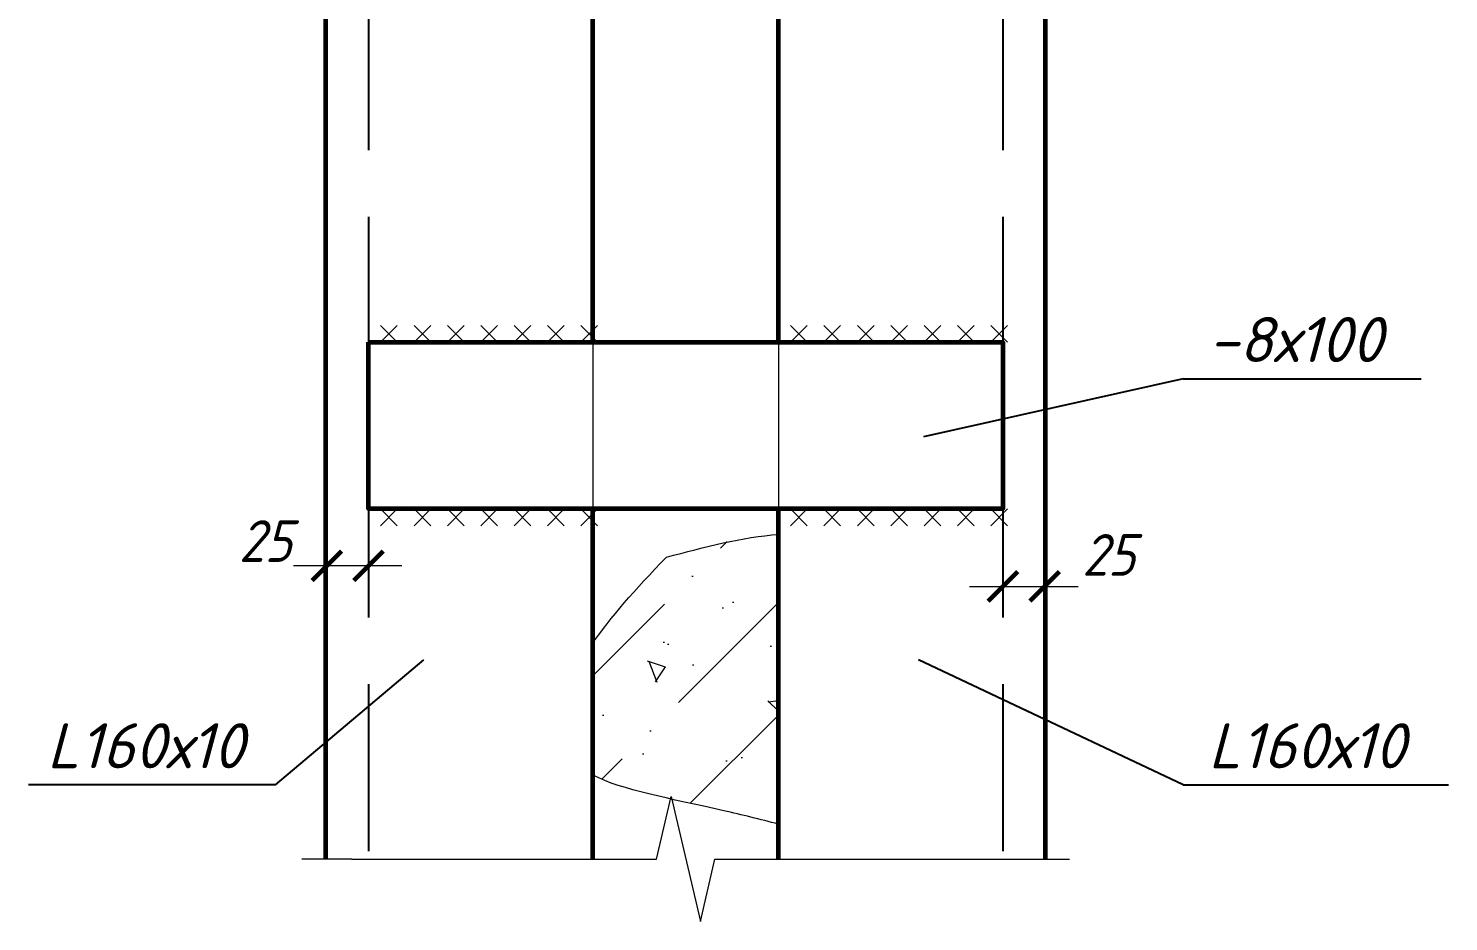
# Model space of a CAD drawing. Header units: millimetres. Extents: x 749182 to 2267578, y 70462 to 311449.
# Drawn here: x 2118110 to 2119811, y 199721 to 200791 of the extents above; entities that cross this region are included whole.
import ezdxf

# ---------------------------------------------------------------- set-up
doc = ezdxf.new("R2010")
doc.units = ezdxf.units.MM
doc.linetypes.add('GOST2.303 4', pattern=[7, 5, -2, 0])
doc.layers.get('Defpoints').update_dxf_attribs({"color": 255})
for name, color, linetype, lineweight in [('1Стены', 252, 'Continuous', 25), ('монолит', 176, 'Continuous', 50), ('Размер', 7, 'Continuous', 13), ('сварка', 156, 'Continuous', 9), ('штриховка кирпич', 42, 'Continuous', 5)]:
    doc.layers.add(name, color=color, linetype=linetype, lineweight=lineweight)
doc.layers.add('металл', color=124, linetype='Continuous')
doc.layers.add('Текст', color=7, linetype='Continuous')
doc.styles.add('GOST 2.304_new', font='isocpeur.ttf', dxfattribs={"width": 0.9, "oblique": 15})
doc.styles.add('М2', font='isocpeui.ttf')
doc.dimstyles.new('SPDS', dxfattribs={"dimscale": 25, "dimtxt": 2.5, "dimasz": 1.77, "dimexe": 1.25, "dimexo": 0.625, "dimtad": 1, "dimdec": 0, "dimrnd": 0.001, "dimtxsty": 'GOST 2.304_new', "dimblk": 'ARCHTICK', "dimcen": 2.5, "dimdle": 2, "dimclrt": 256, "dimazin": 2, "dimtfac": 0.75, "dimtdec": 0, "dimtmove": 1, "dimatfit": 3, "dimfxl": 0, "dimtolj": 1, "dimlwd": 9, "dimlwe": 9, "dimarcsym": 0})

# ---------------------------------------------------------------- blocks, each defined once
blk = doc.blocks.new('_ArchTick')
at = {"color": 0, "linetype": 'ByBlock', "const_width": 0.15}
blk.add_lwpolyline([(-0.5, -0.5), (0.5, 0.5)], dxfattribs=at)
blk = doc.blocks.new('*D748')
at = {"layer": 'Defpoints', "color": 0, "ltscale": 20, "transparency": 16777216}
for p in [(41864087.12624233, 1513188.584916337), (41864112.12624234, 1513143.584916337), (41864087.12624233, 1513109.513715772)]:
    blk.add_point(p, dxfattribs=at)
at = {"layer": 'Размер', "color": 0, "lineweight": 9, "ltscale": 20, "transparency": 16777216}
for p, q in [((41864087.12624233, 1513182.334916337), (41864087.12624233, 1513097.013715772)), ((41864112.12624234, 1513137.334916337), (41864112.12624234, 1513097.013715772)), ((41864132.12624234, 1513109.513715772), (41864067.12624233, 1513109.513715772))]:
    blk.add_line(p, q, dxfattribs=at)
at = {"layer": 'Размер', "color": 0, "lineweight": 9, "ltscale": 20, "transparency": 16777216, "xscale": 17.7, "yscale": 17.7, "zscale": 17.7, "rotation": 180}
blk.add_blockref('_ArchTick', (41864087.12624233, 1513109.513715772), dxfattribs=at)
at = {"layer": 'Размер', "color": 0, "lineweight": 9, "ltscale": 20, "transparency": 16777216, "xscale": 17.7, "yscale": 17.7, "zscale": 17.7}
blk.add_blockref('_ArchTick', (41864112.12624234, 1513109.513715772), dxfattribs=at)
at = {"layer": 'Размер', "ltscale": 20, "transparency": 16777216, "insert": (41864050.19848385, 1513124.359968943), "char_height": 25, "attachment_point": 5, "style": 'GOST 2.304_new'}
blk.add_mtext('\\A1;25', dxfattribs=at)
blk = doc.blocks.new('*D749')
at = {"layer": 'Defpoints', "color": 0, "ltscale": 20, "transparency": 16777216}
for p in [(41864517.12624235, 1513188.584916337), (41864492.12624235, 1513143.584916337), (41864517.12624235, 1513097.198722353)]:
    blk.add_point(p, dxfattribs=at)
at = {"layer": 'Размер', "color": 0, "lineweight": 9, "ltscale": 20, "transparency": 16777216}
for p, q in [((41864517.12624235, 1513182.334916337), (41864517.12624235, 1513084.698722353)), ((41864492.12624235, 1513137.334916337), (41864492.12624235, 1513084.698722353)), ((41864472.12624235, 1513097.198722353), (41864537.12624235, 1513097.198722353))]:
    blk.add_line(p, q, dxfattribs=at)
at = {"layer": 'Размер', "color": 0, "lineweight": 9, "ltscale": 20, "transparency": 16777216, "xscale": 17.7, "yscale": 17.7, "zscale": 17.7, "rotation": 180}
blk.add_blockref('_ArchTick', (41864492.12624235, 1513097.198722353), dxfattribs=at)
at = {"layer": 'Размер', "color": 0, "lineweight": 9, "ltscale": 20, "transparency": 16777216, "xscale": 17.7, "yscale": 17.7, "zscale": 17.7}
blk.add_blockref('_ArchTick', (41864517.12624235, 1513097.198722353), dxfattribs=at)
at = {"layer": 'Размер', "ltscale": 20, "transparency": 16777216, "insert": (41864555.42136256, 1513116.075114235), "char_height": 25, "attachment_point": 5, "style": 'GOST 2.304_new'}
blk.add_mtext('\\A1;25', dxfattribs=at)
blk = doc.blocks.new('A$C2cf8d1dc')
at = {"layer": 'Размер', "ltscale": 20}
h = blk.add_hatch(dxfattribs=at)
h.set_pattern_fill('AR-CONC', color=0, scale=0.7, angle=90)
h.set_pattern_definition([(140, (-188119.6925682724, 233958.0311009414), (11.15735987723217, 127.5292682972028), [13.335, -146.685]), (85.00000000000001, (-188119.6925682724, 233958.0311009414), (-133.7397916673246, -24.67039499747853), [10.668, -117.348408919]), (190.4514447, (-188118.7627908215, 233968.6585058414), (-122.5824263385366, 102.8588729632473), [11.33300616, -124.66317122]), (136.1842, (-188155.2525682747, 233958.0311009414), (29.42962955290901, 189.7553286244909), [20.00249999999994, -220.0274999999995]), (186.63555761, (-188152.800118275, 233973.8440309414), (-173.1982872184051, 166.1828938360521), [16.999516198, -186.994925712]), (81.18415117, (-188155.2525682747, 233958.0311009414), (-173.1982872098728, 166.1828938454839), [16.001976949, -176.021812344]), (111, (-188146.3625682741, 233975.8111009414), (71.58563873096132, 106.1300738883927), [13.335, -146.685]), (56.00000000000004, (-188146.3625682741, 233975.8111009414), (-128.9315762856235, 43.26141984335295), [10.668, -117.348]), (161.451445, (-188140.3970983401, 233984.6552737614), (-57.34593822013366, 149.3914934951013), [11.33300616, -124.66295632]), (127.5, (-188119.6925682724, 233958.0311009414), (-59.18852721120717, 2.162022275414275), [0, -115.9256, 0, -119.126, 0, -117.7925]), (97.49999999999993, (-188119.6925682724, 233958.0311009414), (-70.12640237268366, 46.77376375721403), [0, -67.91959999999999, 0, -113.2586, 0, -44.8945]), (57.49999999999999, (-188119.6925682724, 233918.3817009414), (4.010120794871416, 94.91341661680997), [0, -44.44999999999987, 0, -138.6839999999995, 0, -184.0229999999995]), (47.5, (-188119.6925682724, 233900.6017009413), (-17.79854372333311, 103.6904269702126), [0, -57.785, 0, -92.1004, 0, -130.683])])
h.paths.add_polyline_path([(610.3399537727237, 63.21817316766828), (610.1008930802345, 63.29789525130764), (609.8589298203588, 63.3737161278259)])
h.paths.add_polyline_path([(613.0110726356506, 62.26687310240231), (612.7652738317847, 62.35906022950076), (613.2550129964948, 62.17017748625949)])
h.paths.add_polyline_path([(612.0350750312209, 62.63292201329023), (611.7907428368926, 62.71943104825914), (612.2772140204906, 62.54210758255795)])
h.paths.add_polyline_path([(613.9939764365554, 61.8772594104521), (613.7465222626925, 61.9753478479106), (614.2398923411965, 61.77445981092751)])
h.paths.add_polyline_path([(611.0652564838529, 62.97629888984375), (610.8222034499049, 63.05735233682208), (611.3057695478201, 62.89114213199355)])
h.paths.add_polyline_path([(498.2649074718356, 168.5954336919822), (498.2649074718356, 96.50651576952077), (498.5110264196992, 96.27859356161207), (499.0845967233181, 95.75957270921208), (499.6650130227208, 95.24621569458395), (500.2521530166268, 94.73849667888135), (500.8458944633603, 94.23638982488774), (501.4461151063442, 93.73986929492094), (502.0526926741004, 93.24890925106592), (502.6655049175024, 92.76348385540769), (503.2844295427203, 92.28356727049686), (503.9093443229795, 91.8091336581856), (504.5401269644499, 91.34015718032606), (505.1766552105546, 90.87661199946888), (505.8188068047166, 90.41847227793187), (506.4664594978094, 89.9657121784985), (507.1194910034537, 89.51830586232245), (507.7777790650725, 89.07622749218717), (508.4412014260888, 88.63945122947916), (509.1096358150244, 88.20795123744756), (509.7829599827528, 87.78170167771168), (510.4610516428947, 87.36067671282217), (511.1437885612249, 86.94485050486401), (511.8310484588146, 86.53419721592218), (512.5227090641856, 86.12869100808166), (513.2186481356621, 85.7283060438931), (513.9187433868647, 85.33301648474298), (514.6228725537658, 84.94279649364762), (515.3309134021401, 84.55762023245916), (516.0427436605096, 84.17746186396107), (516.7582410499454, 83.80229554953985), (517.4772833138704, 83.43209545174614), (518.1997481957078, 83.06683573313057), (518.9255134090781, 82.70649055484682), (519.6544567272067, 82.35103408037685), (520.3864558637142, 82.00044047133997), (521.1213885620236, 81.65468388982117), (521.8591325581074, 81.31373849743977), (522.5995655879378, 80.97757845791057), (523.3425653874874, 80.64617793192156), (524.0880096927285, 80.31951108248904), (524.8357762470841, 79.99755207169801), (525.5857427790761, 79.68027506163344), (526.3377870321274, 79.36765421461314), (527.0917867571115, 79.05966369295493), (527.8476196601987, 78.75627765851095), (528.6051634848118, 78.45747027359903), (529.3642959967256, 78.16321570030414), (530.1248948946595, 77.87348810117692), (530.8868379369378, 77.58826163830236), (531.6500028669834, 77.30751047329977), (532.414267398417, 77.03120876895264), (533.1795092970133, 76.75933068804443), (533.9456062689424, 76.49185039149597), (534.7124360874295, 76.22874204209074), (535.4798764511943, 75.96997980237938), (536.2478051111102, 75.71553783398122), (537.0160998255014, 75.46539029921405), (537.7846383005381, 75.2195113603957), (538.5532982870936, 74.97787518007681), (539.3219575211406, 74.74045591964386), (540.0904937461019, 74.50722774188034), (540.8587846830487, 74.27816480910406), (541.6267080828547, 74.05324128270149), (542.3941416740417, 73.83243132592179), (543.1609632000327, 73.6157090999186), (543.9270503968, 73.40304876770824), (544.6922810003161, 73.19442449160852), (545.4565327391028, 72.98981043277308), (546.2196833714843, 72.78918075421825), (546.9816106110811, 72.592509618029), (547.7421922013164, 72.39977118629031), (548.501305885613, 72.21093962155282), (549.2588294073939, 72.02598908520304), (550.0146404877305, 71.84489374049008), (550.7686168551445, 71.66762774833478), (551.5206362828612, 71.49416527198628), (552.2705764770508, 71.32448047352955), (553.0183151736856, 71.15854751458392), (553.7637301385403, 70.99634055839851), (554.506699077785, 70.83783376566134), (555.2470997497439, 70.68300129985437), (555.9848098829389, 70.53181732259691), (556.719707198441, 70.38425599620678), (557.451669447124, 70.24029148300178), (558.1805743798614, 70.09989794483408), (558.9062997177243, 69.96304954402149), (559.6287232041359, 69.82972044334747), (560.3477225676179, 69.69988480419852), (561.0631755515933, 69.57351678912528), (561.7749598920345, 69.45059056021273), (562.4829533174634, 69.33108027954586), (563.187033586204, 69.2149601096753), (563.8870784118772, 69.10220421291888), (564.5829655453563, 68.9927867508959), (565.2745727151632, 68.88668188638985), (565.9617776721716, 68.78386378078721), (566.6444581225514, 68.68430659733713), (567.3224918395281, 68.58798449742608), (567.9957565516233, 68.49487164360471), (568.6641299724579, 68.40494219795801), (569.327489875257, 68.31817032257095), (569.9857139587402, 68.23453017999418), (570.6386799886823, 68.15399593207985), (571.286265693605, 68.0765417413786), (571.9283581674099, 68.00213800161146), (572.5649640634656, 67.93070703558624), (573.1961724385619, 67.86213799775578), (573.8220740556717, 67.79631938389502), (574.442759603262, 67.73313969001174), (575.0583198592067, 67.67248741118237), (575.6688455119729, 67.61425104457885), (576.2744273170829, 67.55831908574328), (576.8751559853554, 67.50458002998494), (577.4711222499609, 67.45292237377726), (578.06241684407, 67.40323461266235), (578.6491305008531, 67.35540524264798), (579.2313539460301, 67.30932276044041), (579.8091778978705, 67.26487566065043), (580.3826931044459, 67.22195243975148), (580.9519902765751, 67.1804415944498), (581.5171601548791, 67.14023161912337), (582.0782934650779, 67.1012110109441), (582.6354809328914, 67.06326826522127), (583.1888132914901, 67.02629187842831), (583.7383812740445, 66.99017034564167), (584.284275598824, 66.95479216333479), (584.8265870064497, 66.92004582728259), (585.3654062151909, 66.88581983349286), (585.9008239582181, 66.8520026775077), (586.4329309687018, 66.8184828562662), (586.9618179649115, 66.78514886414632), (587.487575687468, 66.75188919808716), (588.010294854641, 66.71859235386364), (588.5300662070513, 66.68514682748355), (589.0469804629683, 66.65144111448899), (589.5611283704638, 66.61736371112056), (590.0726006403565, 66.5828031131532), (590.5814879909158, 66.54764781636186), (591.0878811851144, 66.51178631698713), (591.59187091887, 66.47510711057112), (592.0935479402542, 66.43749869335443), (592.593002974987, 66.398849561112), (593.0903267487884, 66.35904820961878), (593.5856099948287, 66.31798313511536), (594.078943438828, 66.27554283314385), (594.5704178065062, 66.23161579994485), (595.0601238235831, 66.18609053152613), (595.5481522455812, 66.13885552342981), (596.0345937684178, 66.08979927143082), (596.5195391401649, 66.03881027223542), (597.0030790790915, 65.98577702068724), (597.4853043332696, 65.93058801349252), (597.9663056060672, 65.87313174642622), (598.4461736381054, 65.81329671526328), (598.9249991700053, 65.75097141577862), (599.4028729051352, 65.68604434444569), (599.8798855990171, 65.61840399634093), (600.3561279550195, 65.5479388681706), (600.8316907286644, 65.47453745547682), (601.3066646307707, 65.39808825403452), (601.7811403945088, 65.3184797600843), (602.2552087530494, 65.23560046963394), (602.7289604395628, 65.1493388779927), (603.2024861648679, 65.05958348163404), (603.6758766695857, 64.96622277610004), (604.1492226794362, 64.86914525786415), (604.6226149275899, 64.76823942223564), (605.0961441546679, 64.66339376522228), (605.5699010640383, 64.55449678283185), (606.0439763963223, 64.44143697107211), (606.5184608921409, 64.324102825718), (606.9934452548623, 64.20238284324296), (607.4690202400088, 64.07616551872343), (607.9452765509486, 63.94533934863284), (608.4223049506545, 63.80979282828048), (608.9001961424947, 63.6694144543726), (609.3790408521891, 63.52409272221848), (609.4649074524641, 63.49718581698835), (609.4649074599147, 221.6937439187896), (608.544957742095, 221.5889832242392), (607.4520956203341, 221.4605351607315), (606.3628964573145, 221.3285062131472), (605.2773767411709, 221.1928969528526), (604.1955528780818, 221.0537079498172), (603.1174413636327, 220.9109397747088), (602.0430586487055, 220.7645929977298), (600.9724211618304, 220.614668189548), (599.9055453911424, 220.4611659203656), (598.8424477800727, 220.304086760385), (597.7831447795033, 220.1434312805068), (596.7276528477669, 219.9792000507005), (595.6759884431958, 219.8113936416339), (594.6281680166721, 219.6400126237422), (593.5842080339789, 219.4650575674605), (592.5441249459982, 219.2865290429909), (591.5079352110624, 219.1044276207685), (590.4756552651525, 218.9187538714614), (589.4473015964031, 218.729508364806), (588.4228906407952, 218.5366916724015), (587.4024388492107, 218.340304363519), (586.3859627023339, 218.1403470092919), (585.373478628695, 217.9368201796897), (584.3650030866265, 217.7297244453803), (583.3605525493622, 217.5190603767987), (582.3601434677839, 217.3048285439145), (581.3637922927737, 217.0870295178611), (580.3715154826641, 216.865663868608), (579.383329488337, 216.6407321665902), (578.3992507681251, 216.4122349822428), (577.4192957729101, 216.1801728857681), (576.4434809684753, 215.9445464480668), (575.4718228131533, 215.7053562393412), (574.5043377503753, 215.4626028295606), (573.5410422384739, 215.2162867900915), (572.5819527432323, 214.9664086904377), (571.6270857080817, 214.7129691014998), (570.676457606256, 214.4559685932472), (569.7300848737359, 214.1954077370465), (568.7879839614034, 213.9312871019356), (567.8501713499427, 213.663607259281), (566.9166634827852, 213.3923687795177), (565.9874768182635, 213.1175722326152), (565.0626278147101, 212.8392181890085), (564.1421329155564, 212.5573072195984), (563.2260085791349, 212.2718398943543), (562.3142712712288, 211.9828167837113), (561.4069374501705, 211.6902384581044), (560.5040235519409, 211.3941054879688), (559.6055460497737, 211.0944184442051), (558.7115213945508, 210.7911778963171), (557.8219660595059, 210.4843844156712), (556.9368964508176, 210.1740385717712), (556.0563290789723, 209.8601409355178), (555.1802803725004, 209.5426920773461), (554.3087667897344, 209.2216925676912), (553.4418047890067, 208.8971429765224), (552.57941082865, 208.5690438747406), (551.7216013595462, 208.2373958327807), (550.8683928325772, 207.9021994206123), (550.0198017284274, 207.563455209136), (549.1758444681764, 207.2211637683213), (548.3365375325084, 206.875325668836), (547.5018973648548, 206.5259414813481), (546.6719404309988, 206.173011775827), (545.8466831818223, 205.8165371227078), (545.0261420682073, 205.4565180926584), (544.2103335484862, 205.092955255881), (543.3992740884423, 204.725849182345), (542.5929801240563, 204.3552004438825), (541.7914681360126, 203.9810096095316), (540.9947545677423, 203.6032772501931), (540.2028558626771, 203.2220039363019), (539.4157884865999, 202.8371902382933), (538.6335689052939, 202.4488367266022), (537.8562135621905, 202.0569439711981), (537.0837389305234, 201.6615125432145), (536.3161614313722, 201.2625430128537), (535.5534975603223, 200.8600359498523), (534.795763745904, 200.4539919253439), (534.0429764539003, 200.0444115097634), (533.2951521351933, 199.6312952730805), (532.5523072555661, 199.2146437861957), (531.81445825845, 198.7944576190785), (531.0816216096282, 198.3707373421639), (530.3538137599826, 197.9434835263528), (529.6310511603951, 197.5126967411488), (528.9133502840996, 197.0783775579184), (528.2007275745273, 196.6405265468638), (527.4931994825602, 196.1991442779545), (526.7907824739814, 195.7542313220911), (526.0934929996729, 195.3057882492431), (525.4013475105166, 194.8538156300783), (524.7143624797463, 194.3983140352648), (524.0325543433428, 193.939284034539), (523.3559395670891, 193.4767261990346), (522.6845346018672, 193.010641098721), (522.0183559134603, 192.5410293040331), (521.3574199452996, 192.0678913856391), (520.701743170619, 191.5912279135082), (520.0513420179486, 191.1110394585412), (519.4062329605222, 190.6273265909404), (518.7664324566722, 190.1400898809079), (518.1319569572806, 189.6493298993446), (517.50282292068, 189.1550472164527), (516.8790467977524, 188.6572424022015), (516.2606450542808, 188.1559160274919), (515.647634126246, 187.6510686627589), (515.0400304868817, 187.1427008779719), (514.43785058707, 186.6308132442646), (513.8411108851433, 186.1154063313734), (513.2498278394341, 185.5964807099663), (512.664017893374, 185.0740369507112), (512.0836975052953, 184.5480756233446), (511.5088831484318, 184.0185972990002), (510.9395912662148, 183.4856025476474), (510.3758383020759, 182.9490919397213), (509.8176407366991, 182.4090660461225), (509.2650150060654, 181.8655254370533), (508.7179775759578, 181.3184706822503), (508.1765449047089, 180.7679023526143), (507.64073343575, 180.213821019046), (507.1105596274137, 179.6562272510491), (506.5860399454832, 179.0951216195244), (506.0671908482909, 178.5305046951398), (505.5540287792683, 177.9623770476319), (505.0465701967478, 177.3907392481342), (504.544831559062, 176.8155918666162), (504.0488293170929, 176.2369354737457), (503.5585799366236, 175.6547706394922), (503.074099868536, 175.0690979347564), (502.5954055637121, 174.4799179295078), (502.1225134804845, 173.8872311948799), (501.6554400846362, 173.2910383001436), (501.1942018195987, 172.6913398168981), (500.7388151437044, 172.0881363148801), (500.289296515286, 171.4814283642918), (499.8456623926759, 170.8712165362667), (499.4079292267561, 170.2575014007743), (498.9761134758592, 169.6402835282497), (498.550231590867, 169.0195634891279)])
at = {"layer": 'штриховка кирпич', "ltscale": 20}
h = blk.add_hatch(dxfattribs=at)
h.set_pattern_fill('ANSI36', color=0, scale=15)
h.set_pattern_definition([(45, (-772932.2080304101, 352022.5086300862), (25.25697034050701, 92.60889124852565), [119.0625, -23.8125, 0, -23.8125])])
h.paths.add_polyline_path([(734.6410828977823, 13.6907090479508), (734.6751643046737, 13.305971351685), (734.6878018379211, 13.95907715614885)])
h.paths.add_polyline_path([(661.2480942159891, 42.15925835235976), (661.0706791654229, 42.22489078971557), (661.2480942159891, 42.15808593574911)])
h.paths.add_polyline_path([(498.2649074718356, 166.9498213173356), (498.2649074718356, 87.74713376839645), (499.670636408031, 87.03796368744224), (501.2992329895496, 86.26472659246065), (502.9789303764701, 85.51256360136904), (504.708935379982, 84.78036202094518), (506.4884547665715, 84.06700915866531), (508.3166953623295, 83.37139231339097), (510.1928639635444, 82.69239879329689), (512.1161673516035, 82.02891590166837), (514.0858123525977, 81.37983094505034), (516.1010057330132, 80.74403123161756), (518.1609543114901, 80.12040406255983), (520.2648648768663, 79.50783674255945), (522.4119442328811, 78.90521657676436), (524.6013991832733, 78.31143087148666), (526.832436516881, 77.7253669325728), (529.1042630448937, 77.14591206121258), (531.4160855337977, 76.57195356977172), (533.7671108320355, 76.00237875361927), (536.1565456986427, 75.43607492838055), (538.5835969597101, 74.87192938500084), (541.0474713668227, 74.30882944888435), (543.5473757535219, 73.74566240422428), (546.0825169533491, 73.1813155671116), (548.6521016731858, 72.6146762422286), (551.2553368061781, 72.04463173006661), (553.8914290964603, 71.47006934019737), (556.5595853477716, 70.88987637567334), (559.2590123713017, 70.30294014210813), (561.9889169633389, 69.70814794418402), (564.74850589782, 69.10438708891161), (567.5369860231876, 68.49054487259127), (570.3535641133785, 67.86550861154683), (573.19744694978, 67.22816560673527), (576.0678413286805, 66.57740316540003), (578.9638437777758, 65.91221302957274), (581.8836152777076, 65.23247268772684), (584.8248454630375, 64.53850600798614), (587.7852202728391, 63.83064026781358), (590.7624257057905, 63.10920274443924), (593.7541477531195, 62.37452070764266), (596.7580723613501, 61.62692144163884), (599.7718855217099, 60.86673223203979), (602.7932732626796, 60.09428033418953), (605.8199215233326, 59.30989303416573), (608.849516287446, 58.51389761455357), (609.4649074599147, 58.34995258552954), (609.4649074599147, 229.6611139164306), (608.572263635695, 229.6872713568155), (607.6449474692345, 229.709145979723), (606.7148455232382, 229.7257710327394), (605.7819790095091, 229.7371135214344), (604.8463691622019, 229.7431404513773), (603.9080372229218, 229.7438188276719), (602.9670043885708, 229.739115655655), (602.023291900754, 229.7289979408961), (601.0769209861755, 229.7134326889645), (600.127912864089, 229.6923869042657), (599.1762887686491, 229.6658275930677), (598.2220699042082, 229.633721760707), (597.2652775272727, 229.5960364122875), (596.3059328347445, 229.5527385531459), (595.3440570831299, 229.5037951888517), (594.3796714618802, 229.4491733245086), (593.4127972275019, 229.3888399654534), (592.4434555917978, 229.3227621174883), (591.4716677814722, 229.2509067854844), (590.4974550157785, 229.173240975244), (589.5208385288715, 229.0897316914052), (588.5418395474553, 229.0003459404688), (587.560479298234, 228.9050507263746), (586.5767790004611, 228.8038130558562), (585.5907598808408, 228.6965999335516), (584.6024431735277, 228.5833783650305), (583.6118500903249, 228.4641153553966), (582.6190018579364, 228.3387779102195), (581.6239197254181, 228.2073330348358), (580.6266248896718, 228.0697477345821), (579.6271385923028, 227.9259890147951), (578.6254820600152, 227.7760238810442), (577.621676504612, 227.6198193382006), (576.6157431453466, 227.4573423922993), (575.6077032461762, 227.2885600482114), (574.597577996552, 227.1134393117391), (573.5853886380792, 226.9319471877534), (572.5711563974619, 226.7440506820567), (571.5549024939537, 226.5497167992871), (570.5366481393576, 226.3489125457127), (569.5164145901799, 226.1416049259715), (568.4942230582237, 225.9277609458659), (567.4700947627425, 225.7073476104997), (566.4440509453416, 225.4803319259081), (565.4161128029227, 225.2466808964964), (564.3863015919924, 225.0063615280669), (563.3546385243535, 224.7593408259563), (562.3211448267102, 224.5055857955012), (561.2858417108655, 224.245063442504), (560.2487504184246, 223.97774077137), (559.2098921909928, 223.7035847886), (558.169288225472, 223.4225624983665), (557.1269597560167, 223.1346409069374), (556.0829280093312, 222.8397870191839), (555.0372142270207, 222.5379678406753), (553.9898396059871, 222.229150377214), (552.9408253878355, 221.9133016332053), (551.890192784369, 221.59038861515), (550.8379630446434, 221.2603783272207), (549.7841573953629, 220.9232377752196), (548.7287970334291, 220.5789339647163), (547.6719032078981, 220.2274339012802), (546.6134971231222, 219.8687045897823), (545.5536000281572, 219.5027130360249), (544.4922331348062, 219.1294262448791), (543.4294176772237, 218.7488112219144), (542.3651748821139, 218.3608349727001), (539.0741864740849, 214.994636882795), (535.8767830505967, 211.6776732951403), (532.7723572179675, 208.409640267957), (529.7603016719222, 205.1902339339722), (526.8400091007352, 202.0191504287068), (524.0108720883727, 198.8960858285427), (521.2722833454609, 195.8207362261601), (518.6236355230212, 192.7927977482323), (516.0643212869763, 189.8119665205013), (513.5937332734466, 186.8779386107344), (511.2112641707063, 183.9904101530556), (508.9163066074252, 181.1490772438701), (506.708253249526, 178.3536359712016), (504.5864967852831, 175.6037824838422), (502.5504298359156, 172.8992128812242), (500.5994450896978, 170.2396232401952), (498.7329351902008, 167.6247096823063)])
at = {"layer": '1Стены', "color": 0, "linetype": 'GOST2.303 4', "lineweight": 13, "ltscale": 20}
for p, q in [((498.2649074718356, 347.2291475457605), (498.2649074718356, 247.2291475429665)), ((609.4649074599147, 347.2291475457605), (609.4649074599147, 247.2291475429665))]:
    blk.add_line(p, q, dxfattribs=at)
at = {"layer": 'металл', "color": 0, "linetype": 'Continuous', "lineweight": 60, "ltscale": 100}
for p, q in [((338.2649074718356, 37.5), (338.2649074718356, 682.2291475434322)), ((769.4649074599147, 37.5), (769.4649074599147, 682.2291475434322)), ((498.2649074718356, 347.2291475457605), (498.2649074718356, 557.229147543665)), ((609.4649074599147, 347.2291475457605), (609.4649074599147, 557.229147543665)), ((498.2649074718356, 37.5), (498.2649074718356, 247.2291475429665)), ((609.4649074599147, 37.5), (609.4649074599147, 247.2291475429665))]:
    blk.add_line(p, q, dxfattribs=at)
blk.add_lwpolyline([(363.8649074584246, 347.2291475457605), (743.8649074658751, 347.2291475457605), (743.8649074658751, 247.2291475429665), (363.8649074584246, 247.2291475429665)], close=True, dxfattribs=at)
at = {"layer": 'монолит', "color": 0, "linetype": 'GOST2.303 4', "lineweight": 25, "ltscale": 20}
for p, q in [((363.8649074547793, 702.2291475434342), (363.8649074658751, 37.5)), ((743.8649074695737, 702.2291475438972), (743.8649074658751, 37.5))]:
    blk.add_line(p, q, dxfattribs=at)
at = {"layer": 'сварка', "color": 0, "linetype": 'Continuous', "ltscale": 5}
for p, q in [((371.0649074688554, 347.2291475457605), (381.0649074688554, 357.2291475457605)), ((381.0649074688554, 347.2291475457605), (371.0649074688554, 357.2291475457605)), ((391.0649074688554, 347.2291475457605), (401.0649074688554, 357.2291475457605)), ((401.0649074688554, 347.2291475457605), (391.0649074688554, 357.2291475457605)), ((411.0649074688554, 347.2291475457605), (421.0649074688554, 357.2291475457605)), ((421.0649074688554, 347.2291475457605), (411.0649074688554, 357.2291475457605)), ((431.0649074688554, 347.2291475457605), (441.0649074688554, 357.2291475457605)), ((441.0649074688554, 347.2291475457605), (431.0649074688554, 357.2291475457605)), ((451.0649074688554, 347.2291475457605), (461.0649074688554, 357.2291475457605)), ((461.0649074688554, 347.2291475457605), (451.0649074688554, 357.2291475457605)), ((471.0649074688554, 347.2291475457605), (481.0649074688554, 357.2291475457605)), ((481.0649074688554, 347.2291475457605), (471.0649074688554, 357.2291475457605)), ((491.0649074688554, 347.2291475457605), (501.0649074688554, 357.2291475457605)), ((501.0649074688554, 347.2291475457605), (491.0649074688554, 357.2291475457605)), ((616.6649074703455, 347.2291475457605), (626.6649074703455, 357.2291475457605)), ((626.6649074703455, 347.2291475457605), (616.6649074703455, 357.2291475457605)), ((636.6649074703455, 347.2291475457605), (646.6649074703455, 357.2291475457605)), ((646.6649074703455, 347.2291475457605), (636.6649074703455, 357.2291475457605)), ((656.6649074703455, 347.2291475457605), (666.6649074703455, 357.2291475457605)), ((666.6649074703455, 347.2291475457605), (656.6649074703455, 357.2291475457605)), ((676.6649074703455, 347.2291475457605), (686.6649074703455, 357.2291475457605)), ((686.6649074703455, 347.2291475457605), (676.6649074703455, 357.2291475457605)), ((696.6649074703455, 347.2291475457605), (706.6649074703455, 357.2291475457605)), ((706.6649074703455, 347.2291475457605), (696.6649074703455, 357.2291475457605)), ((716.6649074703455, 347.2291475457605), (726.6649074703455, 357.2291475457605)), ((726.6649074703455, 347.2291475457605), (716.6649074703455, 357.2291475457605)), ((736.6649074703455, 347.2291475457605), (746.6649074703455, 357.2291475457605)), ((746.6649074703455, 347.2291475457605), (736.6649074703455, 357.2291475457605)), ((363.8649074584246, 347.2291475457605), (428.2649074718356, 347.2291475457605)), ((609.4649074599147, 347.2291475457605), (673.8649074733257, 347.2291475457605)), ((363.8649074584246, 247.2291475429665), (428.2649074718356, 247.2291475429665)), ((371.0649074688554, 247.2291475429665), (381.0649074688554, 237.2291475429665)), ((381.0649074688554, 247.2291475429665), (371.0649074688554, 237.2291475429665)), ((391.0649074688554, 247.2291475429665), (401.0649074688554, 237.2291475429665)), ((401.0649074688554, 247.2291475429665), (391.0649074688554, 237.2291475429665)), ((411.0649074688554, 247.2291475429665), (421.0649074688554, 237.2291475429665)), ((421.0649074688554, 247.2291475429665), (411.0649074688554, 237.2291475429665)), ((431.0649074688554, 247.2291475429665), (441.0649074688554, 237.2291475429665)), ((441.0649074688554, 247.2291475429665), (431.0649074688554, 237.2291475429665)), ((451.0649074688554, 247.2291475429665), (461.0649074688554, 237.2291475429665)), ((461.0649074688554, 247.2291475429665), (451.0649074688554, 237.2291475429665)), ((471.0649074688554, 247.2291475429665), (481.0649074688554, 237.2291475429665)), ((481.0649074688554, 247.2291475429665), (471.0649074688554, 237.2291475429665)), ((491.0649074688554, 247.2291475429665), (501.0649074688554, 237.2291475429665)), ((501.0649074688554, 247.2291475429665), (491.0649074688554, 237.2291475429665)), ((609.4649074599147, 247.2291475429665), (673.8649074733257, 247.2291475429665)), ((616.6649074703455, 247.2291475429665), (626.6649074703455, 237.2291475429665)), ((626.6649074703455, 247.2291475429665), (616.6649074703455, 237.2291475429665)), ((636.6649074703455, 247.2291475429665), (646.6649074703455, 237.2291475429665)), ((646.6649074703455, 247.2291475429665), (636.6649074703455, 237.2291475429665)), ((656.6649074703455, 247.2291475429665), (666.6649074703455, 237.2291475429665)), ((666.6649074703455, 247.2291475429665), (656.6649074703455, 237.2291475429665)), ((676.6649074703455, 247.2291475429665), (686.6649074703455, 237.2291475429665)), ((686.6649074703455, 247.2291475429665), (676.6649074703455, 237.2291475429665)), ((696.6649074703455, 247.2291475429665), (706.6649074703455, 237.2291475429665)), ((706.6649074703455, 247.2291475429665), (696.6649074703455, 237.2291475429665)), ((716.6649074703455, 247.2291475429665), (726.6649074703455, 237.2291475429665)), ((726.6649074703455, 247.2291475429665), (716.6649074703455, 237.2291475429665)), ((736.6649074703455, 247.2291475429665), (746.6649074703455, 237.2291475429665)), ((746.6649074703455, 247.2291475429665), (736.6649074703455, 237.2291475429665))]:
    blk.add_line(p, q, dxfattribs=at)
at = {"layer": 'Текст', "color": 0, "ltscale": 10}
for p, q in [((851.9033195078373, 325.2550785667263), (696.3575869649649, 290.3676282470115)), ((851.9033195078373, 325.2550785667263), (994.547364205122, 325.2550785667263)), ((308.0910321399297, 81.86766529129818), (397.0105007216334, 156.8644346359652)), ((851.9033195078373, 81.86766529129818), (693.2193141952157, 156.8644346359652)), ((308.0910321399297, 81.86766529129818), (160.0507221729331, 81.86766529129818)), ((851.9033195078373, 81.86766529129818), (1010.882964905615, 81.86766529129818))]:
    blk.add_line(p, q, dxfattribs=at)
at = {"layer": 'штриховка кирпич', "color": 0, "linetype": 'Continuous', "ltscale": 10}
for p, q in [((353.8648074567318, 37.5), (323.8648074567318, 37.5)), ((753.8650074601173, 37.5), (783.8650074601173, 37.5))]:
    blk.add_line(p, q, dxfattribs=at)
blk.add_lwpolyline([(353.8648074567318, 37.5), (536.3649074584246, 37.5), (545.1149074584246, 75), (562.6149074584246, 0), (571.3649074584246, 37.5), (753.8650074601173, 37.5)], dxfattribs=at)
at = {"layer": 'штриховка кирпич', "color": 0, "ltscale": 20}
for points in [[(542.3651748821139, 218.3608349727001), (565.0765761956573, 224.4081030066591), (587.78797750175, 230.455371040618), (609.4649074599147, 231.990696199704)], [(498.2649074718356, 166.9571279129013), (508.6361514851451, 181.8061693694908), (523.162806019187, 198.8539575482719), (542.3651748821139, 218.3608349727001)]]:
    blk.add_open_spline(points, degree=3, dxfattribs=at)
blk.add_open_spline([(609.4649074673653, 58.35086116241291), (598.3930406868458, 61.28828364051878), (552.8568182364106, 72.44902571011335), (515.9713536500931, 78.59354698727839), (498.2649074792862, 87.74471837491728)], degree=3, knots=[869.9126793736823, 869.9126793736823, 869.9126793736823, 869.9126793736823, 904.5404623915767, 1012.371236053332, 1012.371236053332, 1012.371236053332, 1012.371236053332], dxfattribs=at)
at = {"layer": 'Текст', "ltscale": 10, "style": 'М2'}
for s, p in [('-8х100', (866.9033195078373, 335.2550785667263)), ('L160х10', (171.1207262859516, 91.86766529129818)), ('L160х10', (866.9033195078373, 91.86766529129818))]:
    blk.add_text(s, height=27, dxfattribs=at).set_placement(p)
at = {"layer": 'Размер', "color": 0, "ltscale": 20}
for base, p1, p2, picture, middle in [((338.864907450974, 213.1579469786957), (363.8649074584246, 247.2291475431994), (338.864907450974, 292.2291475431994), '*D748', (301.9371489733458, 209.2542001490947)), ((768.8649074733257, 200.8429535599425), (743.8649074658751, 247.2291475431994), (768.8649074733257, 292.2291475431994), '*D749', (807.1600276753306, 200.9693454417866))]:
    dim = blk.add_linear_dim(base=base, p1=p1, p2=p2, dimstyle='SPDS', override={"dimscale": 10, "dimtxsty": 'GOST 2.304_new', "dimfxl": 1.25, "dimtfill": 0, "dimarcsym": 1}, dxfattribs=at)
    dim.commit()
    dim.dimension.update_dxf_attribs({"geometry": picture, "text_midpoint": middle, "dimtype": 128, "insert": (-41863748.26133488, -1512896.355768793)})

msp = doc.modelspace()

# ---------------------------------------------------------------- block references
at = {"layer": 'Размер', "ltscale": 100, "xscale": 2, "yscale": 2, "zscale": 2}
msp.add_blockref('A$C2cf8d1dc', (2117789.456067293, 199721.0046017006), dxfattribs=at)

doc.saveas('drawing.dxf')
